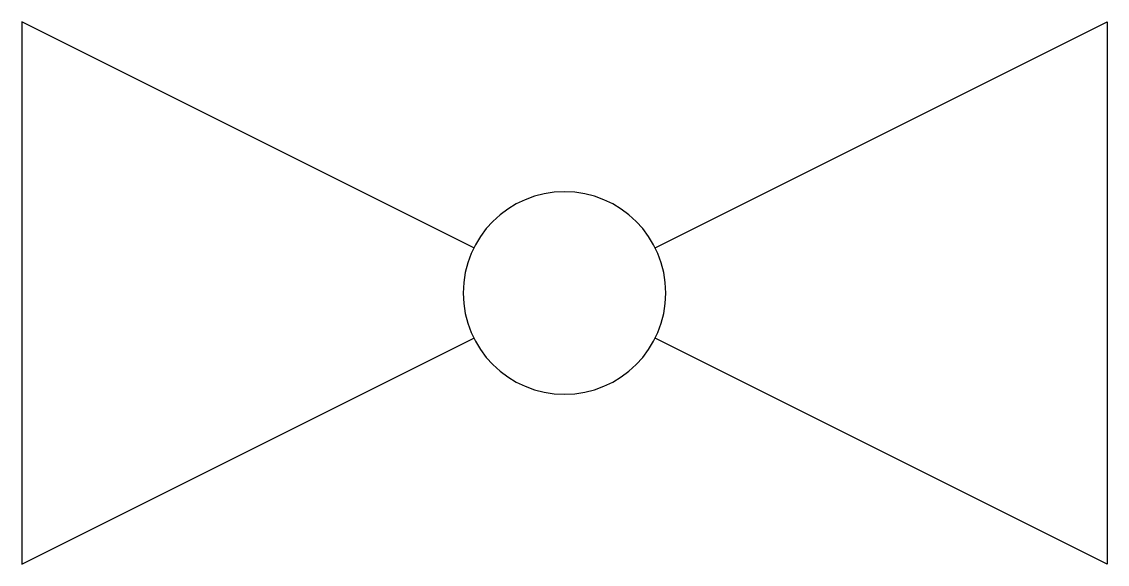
# Model space of a CAD drawing. Header units: millimetres. Extents: x -75 to 75, y -37 to 37.
import ezdxf

# ---------------------------------------------------------------- set-up
doc = ezdxf.new("R2010")
doc.units = ezdxf.units.MM

msp = doc.modelspace()

# ---------------------------------------------------------------- linework, layer by layer
at = {"color": 0, "linetype": 'ByBlock', "lineweight": -2}
for points in [[(-12.52, 6.26), (-75, 37.5), (-75, -37.5), (-12.52, -6.26)], [(12.52, 6.26), (75, 37.5), (75, -37.5), (12.52, -6.26)]]:
    msp.add_lwpolyline(points, dxfattribs=at)
msp.add_lwpolyline([(14, 0, 1), (-14, 0, 1)], format="xyb", close=True, dxfattribs=at)

doc.saveas('drawing.dxf')
